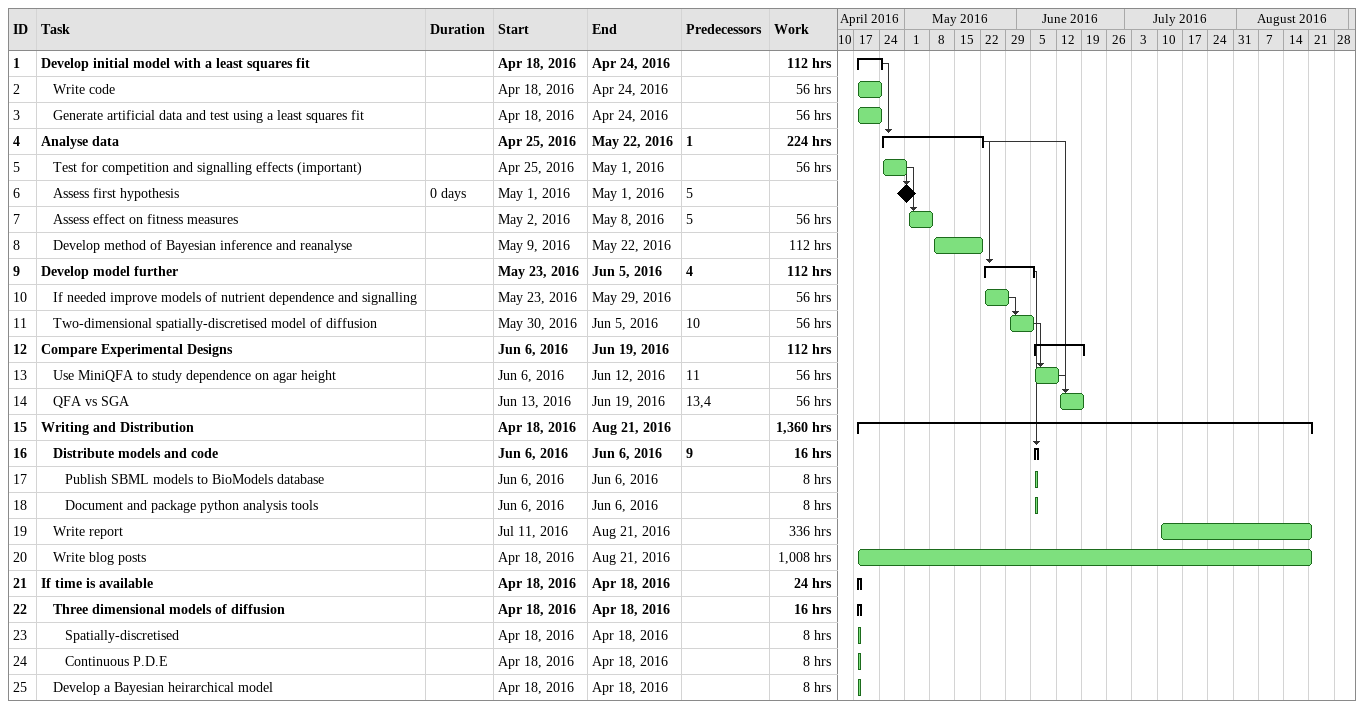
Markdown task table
| ID | Level | Task | Duration | Start | Finish | Predecessors | Work (h) |
|---|---|---|---|---|---|---|---|
| 1 | 1 | **Develop initial model with a least squares fit** |  | 2016-04-18 | 2016-04-24 |  | 112 |
| 2 | 2 | Write code |  | 2016-04-18 | 2016-04-24 |  | 56 |
| 3 | 2 | Generate artificial data and test using a least squares fit |  | 2016-04-18 | 2016-04-24 |  | 56 |
| 4 | 1 | **Analyse data** |  | 2016-04-25 | 2016-05-22 | 1 | 224 |
| 5 | 2 | Test for competition and signalling effects (important) |  | 2016-04-25 | 2016-05-01 |  | 56 |
| 6 | 2 | Assess first hypothesis | 0d | 2016-05-01 | 2016-05-01 | 5 |  |
| 7 | 2 | Assess effect on fitness measures |  | 2016-05-02 | 2016-05-08 | 5 | 56 |
| 8 | 2 | Develop method of Bayesian inference and reanalyse |  | 2016-05-09 | 2016-05-22 |  | 112 |
| 9 | 1 | **Develop model further** |  | 2016-05-23 | 2016-06-05 | 4 | 112 |
| 10 | 2 | If needed improve models of nutrient dependence and signalling |  | 2016-05-23 | 2016-05-29 |  | 56 |
| 11 | 2 | Two-dimensional spatially-discretised model of diffusion |  | 2016-05-30 | 2016-06-05 | 10 | 56 |
| 12 | 1 | **Compare Experimental Designs** |  | 2016-06-06 | 2016-06-19 |  | 112 |
| 13 | 2 | Use MiniQFA to study dependence on agar height |  | 2016-06-06 | 2016-06-12 | 11 | 56 |
| 14 | 2 | QFA vs SGA |  | 2016-06-13 | 2016-06-19 | 13, 4 | 56 |
| 15 | 1 | **Writing and Distribution** |  | 2016-04-18 | 2016-08-21 |  | 1360 |
| 16 | 2 | **Distribute models and code** |  | 2016-06-06 | 2016-06-06 | 9 | 16 |
| 17 | 3 | Publish SBML models to BioModels database |  | 2016-06-06 | 2016-06-06 |  | 8 |
| 18 | 3 | Document and package python analysis tools |  | 2016-06-06 | 2016-06-06 |  | 8 |
| 19 | 2 | Write report |  | 2016-07-11 | 2016-08-21 |  | 336 |
| 20 | 2 | Write blog posts |  | 2016-04-18 | 2016-08-21 |  | 1008 |
| 21 | 1 | **If time is available** |  | 2016-04-18 | 2016-04-18 |  | 24 |
| 22 | 2 | **Three dimensional models of diffusion** |  | 2016-04-18 | 2016-04-18 |  | 16 |
| 23 | 3 | Spatially-discretised |  | 2016-04-18 | 2016-04-18 |  | 8 |
| 24 | 3 | Continuous P.D.E |  | 2016-04-18 | 2016-04-18 |  | 8 |
| 25 | 2 | Develop a Bayesian heirarchical model |  | 2016-04-18 | 2016-04-18 |  | 8 |
